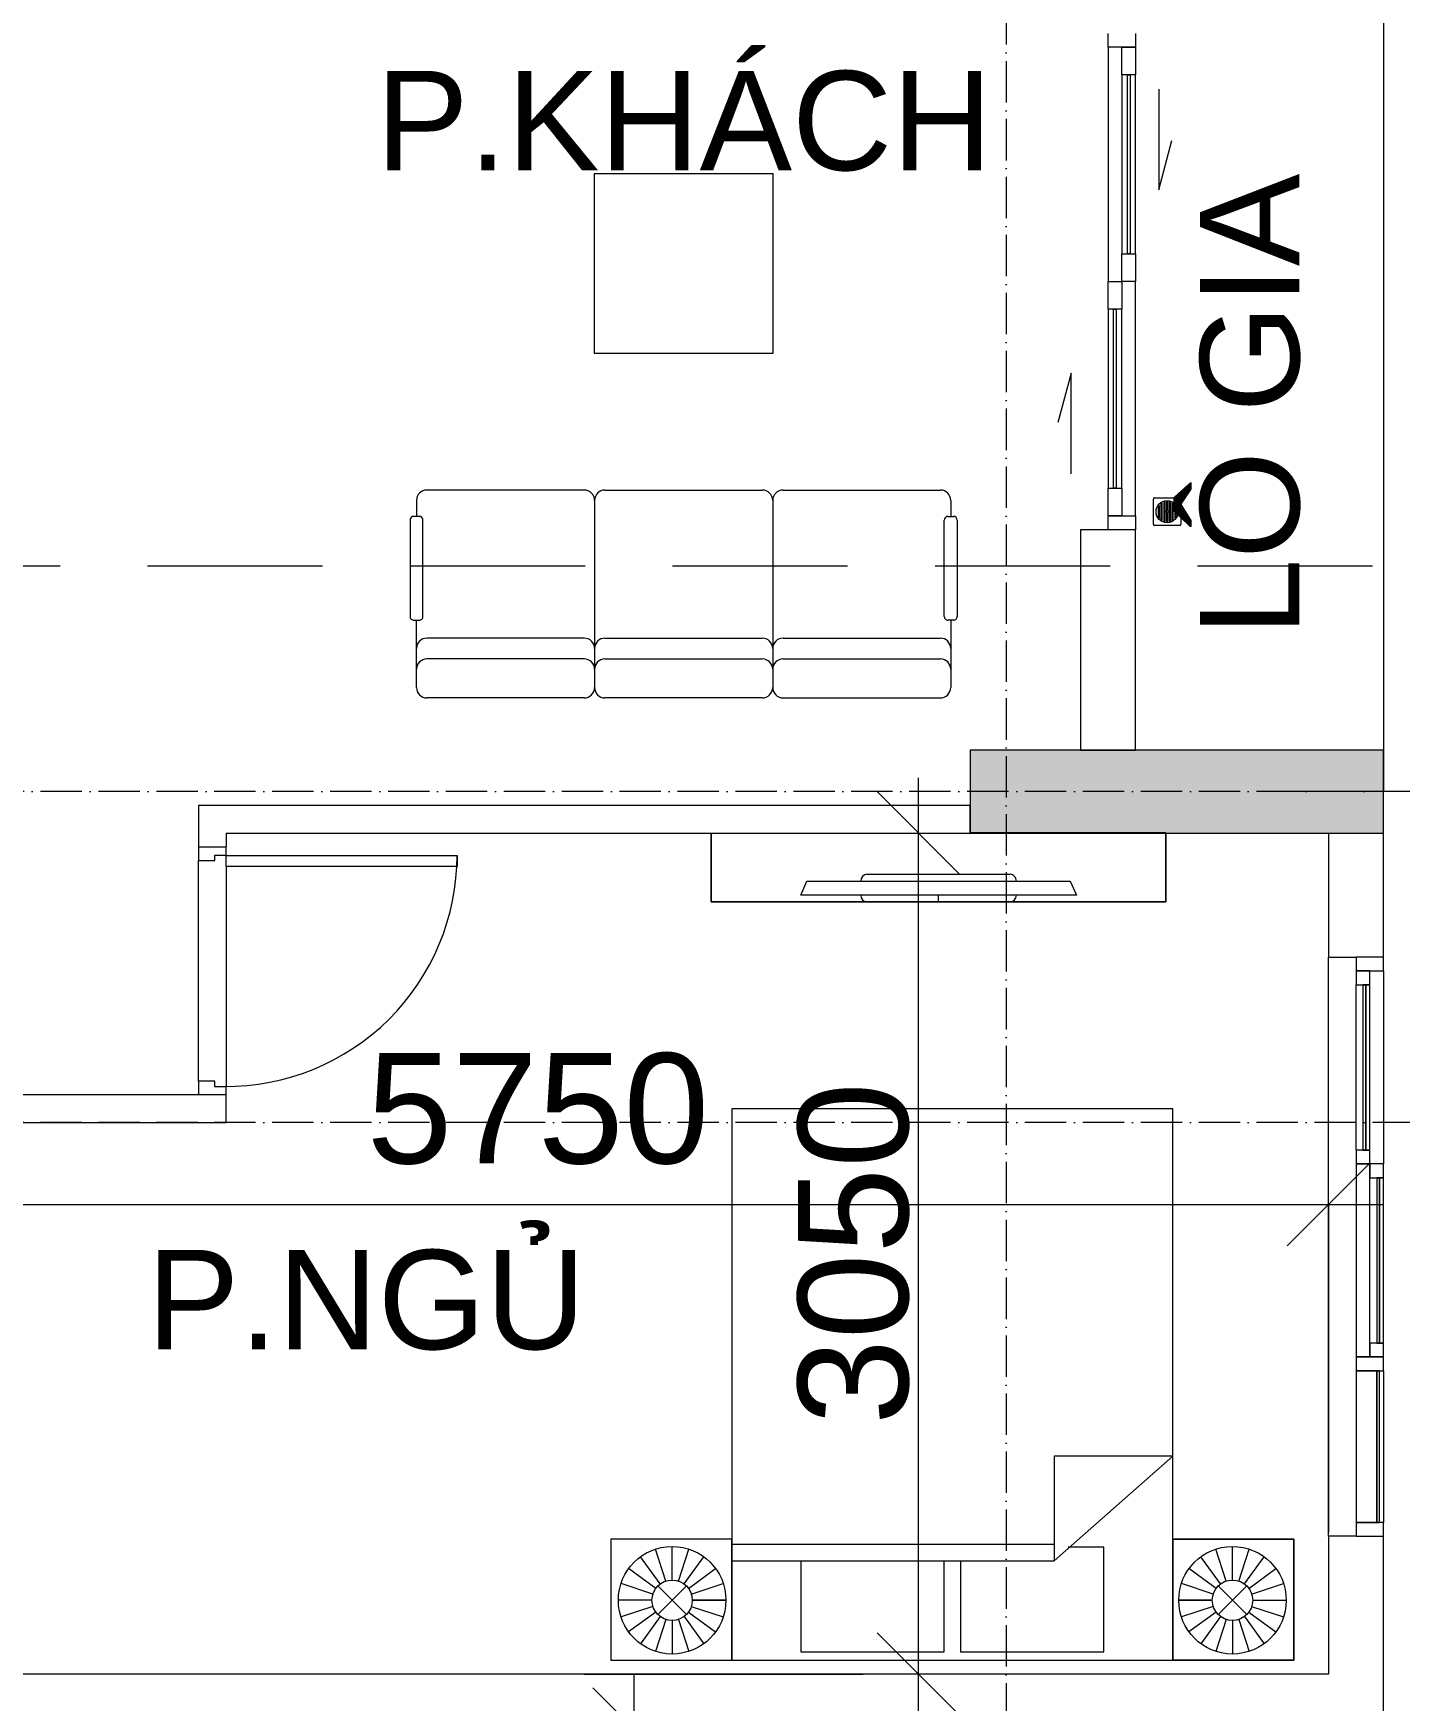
# Model space of a CAD drawing. Header units: millimetres. Extents: x -20144 to 122974, y -38328 to 48263.
# Drawn here: x 112972 to 117930, y 15803 to 21850 of the extents above; entities that cross this region are included whole.
import ezdxf

# ---------------------------------------------------------------- set-up
doc = ezdxf.new("R2010")
doc.units = ezdxf.units.MM
doc.linetypes.add('Grid Line', pattern=[4.2, 3, -0.6, 0, -0.6])
doc.linetypes.add('HIDDEN2', pattern=[4.7625, 3.175, -1.5875])
for name, color, linetype, lineweight in [('CHU', 181, 'Continuous', 5), ('CUA', 31, 'Continuous', 9), ('DIM', 1, 'Continuous', 5), ('DIM-200', 1, 'Continuous', 5), ('KI-HIEU-1', 151, 'Continuous', 9), ('NET-CAT', 3, 'Continuous', 15), ('NET-THAY', 2, 'Continuous', 9), ('THIET BI', 44, 'Continuous', 5), ('THIET-BI', 44, 'Continuous', 5), ('TRUC', 225, 'Continuous', 5), ('X-COT T20$0$LC.HA', 8, 'Continuous', 9)]:
    doc.layers.add(name, color=color, linetype=linetype, lineweight=lineweight)
doc.styles.add('Arial_3', font='arial_0.ttf', dxfattribs={"height": 400})
doc.styles.add('Arial_4', font='arial_0.ttf', dxfattribs={"height": 360})
doc.dimstyles.new('Diagonal_-_2mm_Arial', dxfattribs={"dimscale": 304.8, "dimtxt": 408.10376, "dimasz": 0.984252, "dimexe": 0.656168, "dimexo": 4.593176, "dimgap": 0.098425, "dimtad": 1, "dimdec": 0, "dimzin": 0, "dimdsep": 46, "dimtxsty": 'Arial_3', "dimblk1": 'OBLIQUE', "dimblk2": 'OBLIQUE', "dimsah": 1, "dimcen": 0.09, "dimdle": 0.656168, "dimazin": 0, "dimtfac": 1, "dimtdec": 4, "dimtix": 1, "dimtmove": 0, "dimatfit": 3, "dimfxl": 0, "dimtvp": 1, "dimtolj": 1, "dimtzin": 0, "dimlwd": 9, "dimlwe": 9, "dimarcsym": 0})

# ---------------------------------------------------------------- blocks, each defined once
blk = doc.blocks.new('CUA PHONG NGU - Type 1-V125-MẶT BẰNG TẦNG 23')
at = {"layer": 'CUA'}
for p, q in [((-317.5, 890.3), (-277.5, 890.3)), ((-317.5, 52.3), (-317.5, 890.3)), ((-277.5, 890.3), (-277.5, 52.3)), ((-277.5, 52.3), (-317.5, 52.3))]:
    blk.add_line(p, q, dxfattribs=at)
at = {"layer": 'CUA', "lineweight": 5}
for p, q in [((-318.5, 52.3), (-348.5, 52.3)), ((-318.5, 11.3), (-318.5, 52.3)), ((-298.5, 11.3), (-318.5, 11.3)), ((-298.5, -47.7), (-298.5, 11.3)), ((521.5, 11.3), (501.5, 11.3)), ((501.5, 11.3), (501.5, -47.7)), ((551.5, 52.3), (521.5, 52.3)), ((521.5, 52.3), (521.5, 11.3)), ((-348.5, -47.7), (-298.5, -47.7)), ((501.5, -47.7), (551.5, -47.7))]:
    blk.add_line(p, q, dxfattribs=at)
blk.add_arc((-317.5, 52.3), 838, 359.5, 90, dxfattribs=at)
blk = doc.blocks.new('X-GIUONG1 - X-GIUONG-1305651-MẶT BẰNG TẦNG 23')
at = {"layer": 'THIET BI'}
for p, q in [((-800, 0), (-1239, 0)), ((-1239, 0), (-1239, -439)), ((-1239, 0), (-800, 0)), ((-1239, -439), (-1239, 0)), ((-1059.6, -158.2), (-1131.2, -59.5)), ((-1039.2, -147.8), (-1076.9, -31.8)), ((-1016.6, -144.2), (-1016.6, -22.2)), ((-993.9, -147.8), (-956.3, -31.8)), ((-973.5, -158.2), (-901.9, -59.5)), ((-800, -439), (-800, 0)), ((800, 0), (-800, 0)), ((-800, 0), (-800, -2000)), ((800, 0), (-800, 0)), ((-800, 0), (-800, -439)), ((-800, 0), (-800, -2000)), ((-550, -30), (-550, -410)), ((-30, -30), (-550, -30)), ((-30, -360), (-30, -30)), ((30, -30), (30, -360)), ((550, -30), (30, -30)), ((550, -360), (550, -30)), ((1239, 0), (800, 0)), ((800, 0), (800, -439)), ((800, -2000), (800, 0)), ((1239, 0), (800, 0)), ((800, 0), (800, -439)), ((800, -2000), (800, 0)), ((973.5, -158.2), (901.9, -59.5)), ((993.9, -147.8), (956.3, -31.8)), ((1016.6, -144.2), (1016.6, -22.2)), ((1039.2, -147.8), (1076.9, -31.8)), ((1059.6, -158.2), (1131.2, -59.5)), ((1239, -439), (1239, 0)), ((1239, -439), (1239, 0)), ((-1075.8, -174.4), (-1174.4, -102.7)), ((-957.4, -174.4), (-858.7, -102.7)), ((957.4, -174.4), (858.7, -102.7)), ((1075.8, -174.4), (1174.4, -102.7)), ((-1086.1, -194.8), (-1202.1, -157.1)), ((-1068.3, -269.1), (-964.8, -165.6)), ((-1068.3, -165.6), (-964.8, -269.1)), ((-947, -194.8), (-831, -157.1)), ((947, -194.8), (831, -157.1)), ((1068.3, -269.1), (964.8, -165.6)), ((1068.3, -165.6), (964.8, -269.1)), ((1086.1, -194.8), (1202.1, -157.1)), ((-1089.7, -217.4), (-1211.7, -217.4)), ((-1086.1, -240), (-1202.1, -277.7)), ((-947, -240), (-831, -277.7)), ((-943.4, -217.4), (-821.4, -217.4)), ((-821.4, -217.4), (-943.4, -217.4)), ((943.4, -217.4), (821.4, -217.4)), ((821.4, -217.4), (943.4, -217.4)), ((947, -240), (831, -277.7)), ((1086.1, -240), (1202.1, -277.7)), ((1089.7, -217.4), (1211.7, -217.4)), ((-1075.8, -260.4), (-1174.4, -332.1)), ((-1059.6, -276.6), (-1131.2, -375.2)), ((-1039.2, -287), (-1076.9, -402.9)), ((-1016.6, -290.5), (-1016.6, -412.5)), ((-993.9, -287), (-956.3, -402.9)), ((-973.5, -276.6), (-901.9, -375.2)), ((-957.4, -260.4), (-858.7, -332.1)), ((957.4, -260.4), (858.7, -332.1)), ((973.5, -276.6), (901.9, -375.2)), ((993.9, -287), (956.3, -402.9)), ((1016.6, -290.5), (1016.6, -412.5)), ((1039.2, -287), (1076.9, -402.9)), ((1059.6, -276.6), (1131.2, -375.2)), ((1075.8, -260.4), (1174.4, -332.1)), ((-370, -360), (-800, -740)), ((-370, -740), (-370, -360)), ((800, -360), (-370, -360)), ((-550, -410), (-420, -410)), ((-370, -420), (800, -420)), ((-1239, -439), (-800, -439)), ((-800, -439), (-1239, -439)), ((800, -439), (1239, -439)), ((800, -439), (1239, -439)), ((-800, -740), (-370, -740)), ((-800, -2000), (800, -2000)), ((-800, -2000), (800, -2000))]:
    blk.add_line(p, q, dxfattribs=at)
for centre, radius in [((-1016.6, -217.4), 195.1), ((1016.6, -217.4), 195.1), ((-1016.6, -217.4), 73.2), ((1016.6, -217.4), 73.2)]:
    blk.add_circle(centre, radius, dxfattribs=at)
blk = doc.blocks.new('X-PHONG NGU 2 - X-PHONG NGU 2_Recovery_-1759957-MẶT BẰNG TẦNG 23')
at = {"layer": 'CUA'}
for p, q in [((-1000, 0), (-1050, 0)), ((-1050, 0), (-1050, -100)), ((-450, 0), (-1000, 0)), ((-1000, 0), (-1000, -75)), ((-1000, -100), (-1000, 0)), ((-450, -75), (-450, 0)), ((-400, 0), (-450, 0)), ((-450, 0), (-450, -100)), ((300, 0), (-400, 0)), ((-400, 0), (-400, -50)), ((-400, -100), (-400, 0)), ((300, -50), (300, 0)), ((350, 0), (300, 0)), ((300, 0), (300, -50)), ((350, -50), (350, 0)), ((350, 0), (950, 0)), ((1000, 0), (950, 0)), ((950, 0), (950, -50)), ((1050, 0), (1000, 0)), ((1000, 0), (1000, -100)), ((1000, -50), (1000, 0)), ((1050, -100), (1050, 0)), ((-400, -50), (300, -50)), ((-350, -50), (-400, -50)), ((-400, -50), (-400, -100)), ((-350, -100), (-350, -50)), ((300, -50), (250, -50)), ((250, -50), (250, -100)), ((300, -50), (350, -50)), ((300, -100), (300, -50)), ((950, -25), (350, -25)), ((350, -25), (350, -35)), ((350, -35), (950, -35)), ((950, -35), (350, -35)), ((350, -35), (350, -50)), ((350, -50), (950, -50)), ((950, -35), (950, -25)), ((950, -50), (950, -35)), ((950, -50), (1000, -50)), ((-1050, -100), (-1000, -100)), ((-450, -75), (-1000, -75)), ((-1000, -75), (-1000, -85)), ((-1000, -75), (-450, -75)), ((-1000, -85), (-450, -85)), ((-450, -100), (-1000, -100)), ((-450, -85), (-450, -75)), ((-450, -100), (-400, -100)), ((-400, -100), (-350, -100)), ((250, -75), (-350, -75)), ((-350, -75), (-350, -85)), ((-350, -85), (250, -85)), ((250, -85), (-350, -85)), ((-350, -85), (-350, -100)), ((-350, -100), (250, -100)), ((250, -85), (250, -75)), ((250, -100), (250, -85)), ((250, -100), (300, -100)), ((1000, -100), (300, -100)), ((1000, -100), (1050, -100))]:
    blk.add_line(p, q, dxfattribs=at)
blk = doc.blocks.new('CUA LO GIA _LUA_ - CUA LO GIA 1800-1424979-MẶT BẰNG TẦNG 23')
at = {"layer": 'CUA'}
for p, q in [((-332.4, 133.9), (-511.1, 181.8)), ((-697.4, 133.9), (-332.4, 133.9)), ((-900, 0), (-850, 0)), ((-850, -50), (-850, 0)), ((-850, 0), (-750, 0)), ((-850, 0), (-850, -100)), ((-750, 0), (-750, -50)), ((-100, 0), (-750, 0)), ((-100, -50), (-100, 0)), ((-100, 0), (0, 0)), ((0, 0), (0, -50)), ((850, 0), (0, 0)), ((850, -100), (850, 0)), ((850, 0), (900, 0)), ((-750, -50), (-850, -50)), ((-750, -30), (-750, -20)), ((-750, -20), (-100, -20)), ((-100, -30), (-750, -30)), ((-750, -50), (-100, -50)), ((-100, -20), (-100, -30)), ((0, -50), (-100, -50)), ((0, -100), (0, -50)), ((0, -50), (100, -50)), ((100, -50), (100, -100)), ((750, -50), (100, -50)), ((750, -100), (750, -50)), ((750, -50), (850, -50)), ((850, -50), (850, -100)), ((-850, -100), (-900, -100)), ((-850, -100), (0, -100)), ((100, -100), (0, -100)), ((100, -80), (100, -70)), ((100, -70), (750, -70)), ((750, -80), (100, -80)), ((100, -100), (750, -100)), ((750, -70), (750, -80)), ((850, -100), (750, -100)), ((900, -100), (850, -100)), ((332.4, -183.9), (511.1, -231.8)), ((697.4, -183.9), (332.4, -183.9))]:
    blk.add_line(p, q, dxfattribs=at)
blk = doc.blocks.new('X-PHEU - X-PHEU-1231512-MẶT BẰNG TẦNG 23')
at = {"layer": 'THIET-BI'}
for p, q in [((25, 29), (25, 121)), ((29, 125), (121, 125)), ((125, 121), (125, 29)), ((42.5, 90.5), (42.5, 59.5)), ((47.5, 51.8), (47.5, 98.2)), ((52.5, 103.1), (52.5, 46.9)), ((57.5, 43.5), (57.5, 106.5)), ((62.5, 108.8), (62.5, 41.2)), ((67.5, 39.8), (67.5, 110.2)), ((72.5, 110.9), (72.5, 78.1)), ((72.5, 71.9), (72.5, 39.1)), ((77.5, 78.1), (77.5, 110.9)), ((77.5, 39.1), (77.5, 71.9)), ((82.5, 110.2), (82.5, 39.8)), ((87.5, 41.2), (87.5, 108.8)), ((92.5, 106.5), (92.5, 43.5)), ((97.5, 46.9), (97.5, 103.1)), ((102.5, 98.2), (102.5, 51.8)), ((107.5, 59.5), (107.5, 90.5)), ((121, 25), (29, 25))]:
    blk.add_line(p, q, dxfattribs=at)
blk.add_circle((75, 75), 40, dxfattribs=at)
for centre, radius, start, end in [((29, 121), 4, 90, 180), ((121, 121), 4, 0, 90), ((75, 75), 36, 139.80824, 154.52563), ((75, 75), 36, 119.0853, 128.68219), ((75, 75), 36, 102.0247, 110.31751), ((75, 75), 4, 128.68219, 231.31781), ((75, 75), 36, 90, 93.98208), ((75, 75), 36, 86.01792, 90), ((75, 75), 4, 308.68219, 51.31781), ((75, 75), 36, 69.68249, 77.9753), ((75, 75), 36, 51.31781, 60.9147), ((75, 75), 36, 25.47437, 40.19176), ((29, 29), 4, 180, 270), ((75, 75), 36, 205.47437, 220.19176), ((75, 75), 36, 231.31781, 240.9147), ((75, 75), 36, 249.68249, 257.9753), ((75, 75), 36, 266.01792, 270), ((75, 75), 36, 270, 273.98208), ((75, 75), 36, 282.0247, 290.31751), ((75, 75), 36, 299.0853, 308.68219), ((75, 75), 36, 319.80824, 334.52563), ((121, 29), 4, 270, 360)]:
    blk.add_arc(centre, radius, start, end, dxfattribs=at)
blk = doc.blocks.new('X-TV - X-TV-1732803-MẶT BẰNG TẦNG 23')
at = {"layer": 'THIET BI'}
for p, q in [((1649.9, 250), (0, 250)), ((0, 250), (0, 0)), ((0, 250), (1649.9, 250)), ((0, 0), (0, 250)), ((565, 250), (1085, 250)), ((825, 250), (825, 225)), ((1649.9, 0.1), (1649.9, 250)), ((1649.9, 250), (1649.9, 0.1)), ((325, 225), (1325, 225)), ((347.5, 175), (325, 225)), ((1325, 225), (1302.5, 175)), ((1302.5, 175), (347.5, 175)), ((1085, 150), (565, 150)), ((0, 0), (710.6, 0))]:
    blk.add_line(p, q, dxfattribs=at)
for centre, start_param, end_param in [((565, 225), 0, 1.570796), ((1085, 225), 4.712389, 6.283185), ((565, 175), 1.570796, 3.141593), ((1085, 175), 3.141593, 4.712389)]:
    blk.add_ellipse(centre, major_axis=(0, 25), ratio=0.9, start_param=start_param, end_param=end_param, dxfattribs=at)
blk = doc.blocks.new('X-SOFA - X-SOFA-V124-MẶT BẰNG TẦNG 23')
at = {"layer": 'THIET BI'}
for p, q in [((-716.2, 969.2), (-658.4, 969.2)), ((-658.4, 959.8), (-658.4, 978.7)), ((-644.3, 992.8), (-295.7, 992.8)), ((-281.5, 978.7), (-281.5, 959.8)), ((-281.5, 969.2), (-103.7, 969.2)), ((-103.7, 969.2), (-37.7, 969.2)), ((-753.8, 360.8), (-753.8, 931.5)), ((-295.7, 945.7), (-644.3, 945.7)), ((-216.7, 360.8), (-216.7, 931.5)), ((-141.3, 360.8), (-141.3, 931.5)), ((0, 360.8), (0, 931.5)), ((-1250, 325), (-1900, 325)), ((-1900, 325), (-1900, -325)), ((-1900, 325), (-1900, -325)), ((-1250, 325), (-1900, 325)), ((-1250, -325), (-1250, 325)), ((-1250, -325), (-1250, 325)), ((-716.2, 323.1), (-103.7, 323.1)), ((-103.7, 323.1), (-37.7, 323.1)), ((-753.8, -285.4), (-753.8, 285.4)), ((-216.7, -285.4), (-216.7, 285.4)), ((-141.3, -285.4), (-141.3, 285.4)), ((0, 285.4), (0, -285.4)), ((-1900, -325), (-1250, -325)), ((-1900, -325), (-1250, -325)), ((-753.8, -360.8), (-753.8, -931.5)), ((-716.2, -323.1), (-37.7, -323.1)), ((-216.7, -360.8), (-216.7, -931.5)), ((-141.3, -360.8), (-141.3, -931.5)), ((0, -360.8), (0, -931.5)), ((-658.4, -959.8), (-658.4, -978.7)), ((-295.7, -945.7), (-644.3, -945.7)), ((-281.5, -978.7), (-281.5, -959.8)), ((-716.2, -969.2), (-658.4, -969.2)), ((-644.3, -992.8), (-295.7, -992.8)), ((-103.7, -969.2), (-281.5, -969.2)), ((-37.7, -969.2), (-103.7, -969.2))]:
    blk.add_line(p, q, dxfattribs=at)
for centre, radius, start, end in [((-716.2, 931.5), 37.7, 90, 180), ((-644.3, 978.7), 14.1, 90, 180), ((-295.7, 978.7), 14.1, 360, 90), ((-179, 931.5), 37.7, 90, 180), ((-103.7, 931.5), 37.7, 90, 180), ((-37.7, 931.5), 37.7, 360, 90), ((-644.3, 959.8), 14.1, 180, 270), ((-295.7, 959.8), 14.1, 270, 0), ((-716.2, 360.8), 37.7, 180, 270), ((-716.2, 285.4), 37.7, 90, 180), ((-179, 360.8), 37.7, 180, 270), ((-179, 285.4), 37.7, 90, 180), ((-103.7, 360.8), 37.7, 180, 270), ((-103.7, 285.4), 37.7, 90, 180), ((-37.7, 360.8), 37.7, 270, 0), ((-37.7, 285.4), 37.7, 360, 90), ((-716.2, -285.4), 37.7, 180, 270), ((-179, -285.4), 37.7, 180, 270), ((-103.7, -285.4), 37.7, 180, 270), ((-37.7, -285.4), 37.7, 270, 0), ((-716.2, -360.8), 37.7, 90, 180), ((-179, -360.8), 37.7, 90, 180), ((-103.7, -360.8), 37.7, 90, 180), ((-37.7, -360.8), 37.7, 360, 90), ((-716.2, -931.5), 37.7, 180, 270), ((-644.3, -959.8), 14.1, 90, 180), ((-295.7, -959.8), 14.1, 360, 90), ((-179, -931.5), 37.7, 180, 270), ((-103.7, -931.5), 37.7, 180, 270), ((-37.7, -931.5), 37.7, 270, 0), ((-644.3, -978.7), 14.1, 180, 270), ((-295.7, -978.7), 14.1, 270, 0)]:
    blk.add_arc(centre, radius, start, end, dxfattribs=at)
blk = doc.blocks.new('DIMBLOCK127-MẶT BẰNG TẦNG 23')
at = {"layer": 'DIM-200', "lineweight": 9, "transparency": 16777216}
for p, q in [((111921.5, 16414.6), (111921.5, 17802.5)), ((117671.5, 16414.6), (117671.5, 17802.5)), ((111921.5, 17602.5), (112071.5, 17752.5)), ((117671.5, 17602.5), (117821.5, 17752.5)), ((111721.5, 17602.5), (117871.5, 17602.5)), ((111921.5, 17602.5), (111771.5, 17452.5)), ((111921.5, 17602.5), (111921.5, 16414.6)), ((117671.5, 17602.5), (117521.5, 17452.5)), ((117671.5, 17602.5), (117671.5, 16414.6))]:
    blk.add_line(p, q, dxfattribs=at)
at = {"layer": 'DIM-200', "color": 0, "lineweight": 9, "transparency": 16777216, "insert": (114181.2, 18151.7), "char_height": 400, "width": 1476.708, "attachment_point": 1, "line_spacing_factor": 0.941778, "style": 'Arial_3'}
blk.add_mtext('5750', dxfattribs=at)
blk = doc.blocks.new('_Oblique')
at = {"color": 0, "linetype": 'ByBlock', "lineweight": -2}
blk.add_line((-0.5, -0.5), (0.5, 0.5), dxfattribs=at)
blk = doc.blocks.new('DIMBLOCK128-MẶT BẰNG TẦNG 23')
at = {"layer": 'Defpoints', "color": 0, "transparency": 16777216}
for p in [(116183.3, 18949.9), (116370.8, 18949.9), (116370.7, 15899.9)]:
    blk.add_point(p, dxfattribs=at)
at = {"layer": 'DIM', "color": 0, "lineweight": 9, "transparency": 16777216}
for p, q in [((116183.3, 15699.9), (116183.3, 19149.9)), ((114970.8, 18949.9), (115983.3, 18949.9)), ((114970.7, 15899.9), (115983.3, 15899.9))]:
    blk.add_line(p, q, dxfattribs=at)
at = {"layer": 'DIM', "color": 0, "lineweight": 9, "transparency": 16777216, "xscale": 300, "yscale": 300, "zscale": 300}
for p, rotation in [((116183.3, 18949.9), 90), ((116183.3, 15899.9), 270)]:
    blk.add_blockref('_Oblique', p, dxfattribs=dict(at, rotation=rotation))
at = {"layer": 'DIM', "color": 0, "lineweight": 9, "transparency": 16777216, "insert": (115948.9, 17424.9), "char_height": 400, "width": 1476.708, "attachment_point": 5, "rotation": 90, "style": 'Arial_3'}
blk.add_mtext('\\A1;3050', dxfattribs=at)
blk = doc.blocks.new('DIMBLOCK130-MẶT BẰNG TẦNG 23')
at = {"layer": 'DIM-200', "lineweight": 9, "transparency": 16777216}
for p, q in [((115152.4, 15699.9), (115002.4, 15849.9)), ((115152.4, 12399.9), (115152.4, 15899.9)), ((116340.2, 15699.9), (114952.4, 15699.9)), ((115152.4, 15699.9), (115302.4, 15549.9)), ((115152.4, 15699.9), (116340.2, 15699.9)), ((115152.4, 12599.9), (115002.4, 12749.9)), ((116171.5, 12599.9), (114952.4, 12599.9)), ((115152.4, 12599.9), (115302.4, 12449.9)), ((115152.4, 12599.9), (116171.5, 12599.9))]:
    blk.add_line(p, q, dxfattribs=at)
at = {"layer": 'DIM-200', "color": 0, "lineweight": 9, "transparency": 16777216, "insert": (114603.1, 13534.6), "char_height": 400, "width": 1476.708, "attachment_point": 1, "rotation": 90, "line_spacing_factor": 0.941778, "style": 'Arial_3'}
blk.add_mtext('3100', dxfattribs=at)
blk = doc.blocks.new('X-COT T20')
at = {"layer": 'X-COT T20$0$LC.HA'}
h = blk.add_hatch(color=256, dxfattribs=at)
h.dxf.hatch_style = 1
h.paths.add_polyline_path([(47999.2, -23150), (47999.2, -23450), (49499.2, -23450), (49499.2, -23150)])
at = {"ltscale": 1000}
blk.add_lwpolyline([(47999.2, -23150), (47999.2, -23450), (49499.2, -23450), (49499.2, -23150)], close=True, dxfattribs=at)
blk = doc.blocks.new('A$C69B33B05')
at = {"ltscale": 2000}
blk.add_blockref('X-COT T20', (0, 0), dxfattribs=at)

msp = doc.modelspace()

# ---------------------------------------------------------------- linework, layer by layer
at = {"layer": 'KI-HIEU-1', "linetype": 'HIDDEN2', "ltscale": 200}
msp.add_line((60999, 19919), (119382.3, 19919), dxfattribs=at)
at = {"layer": 'NET-CAT'}
for p, q in [((116771.5, 20049.9), (116771.5, 19249.9)), ((116971.5, 20049.9), (116771.5, 20049.9)), ((116971.5, 19249.9), (116971.5, 20049.9)), ((116771.5, 19249.9), (116971.5, 19249.9)), ((113571.5, 19049.9), (113571.5, 18899.9)), ((116370.8, 19049.9), (113571.5, 19049.9)), ((116370.8, 18949.9), (116370.8, 19049.9)), ((117871.5, 19099.9), (117470.8, 19099.9)), ((117871.5, 18499.9), (117871.5, 19099.9)), ((113671.5, 18949.9), (116370.8, 18949.9)), ((113671.5, 18949.9), (113671.5, 18899.9)), ((117671.5, 18949.9), (117671.5, 18499.9)), ((113571.5, 18899.9), (113671.5, 18899.9)), ((117671.5, 18499.9), (117771.5, 18499.9)), ((113671.5, 17999.9), (111821.5, 17999.9)), ((113671.5, 17899.9), (113671.5, 17999.9)), ((111921.5, 17899.9), (113671.5, 17899.9)), ((117671.5, 16399.9), (117671.5, 15899.9)), ((117771.5, 16399.9), (117671.5, 16399.9)), ((117871.5, 15255.1), (117871.5, 16399.9)), ((117671.5, 15899.9), (111921.5, 15899.9))]:
    msp.add_line(p, q, dxfattribs=at)
at = {"layer": 'NET-THAY'}
for p, q in [((117871.5, 22199.9), (117871.5, 19099.9)), ((113571.5, 18049.9), (113571.5, 18849.9)), ((113671.5, 18828.9), (113671.5, 18029.9)), ((117671.5, 16399.9), (117671.5, 18499.9))]:
    msp.add_line(p, q, dxfattribs=at)
at = {"layer": 'TRUC', "linetype": 'Grid Line', "ltscale": 50}
for p, q in [((116501.5, 43599.9), (116501.5, -7167.6)), ((119871.5, 19099.9), (64778.6, 19099.9)), ((119871.5, 17899.9), (62463.9, 17899.9))]:
    msp.add_line(p, q, dxfattribs=at)

# ---------------------------------------------------------------- block references
at = {"layer": 'CUA'}
for name, p, rotation in [('CUA LO GIA _LUA_ - CUA LO GIA 1800-1424979-MẶT BẰNG TẦNG 23', (116871.5, 20949.9), 89.99999999999984), ('CUA PHONG NGU - Type 1-V125-MẶT BẰNG TẦNG 23', (113619.2, 18551.4), 270), ('X-PHONG NGU 2 - X-PHONG NGU 2_Recovery_-1759957-MẶT BẰNG TẦNG 23', (117771.5, 17449.9), 89.99999999999986)]:
    msp.add_blockref(name, p, dxfattribs=dict(at, rotation=rotation))
at = {"layer": 'NET-CAT'}
msp.add_blockref('A$C69B33B05', (68371.5, 42399.9), dxfattribs=at)
at = {"layer": 'THIET BI'}
for name, p, rotation in [('X-SOFA - X-SOFA-V124-MẶT BẰNG TẦNG 23', (115331.5, 19439.9), 269.9999999999997), ('X-TV - X-TV-1732803-MẶT BẰNG TẦNG 23', (117081.4, 18950.1), 180), ('X-GIUONG1 - X-GIUONG-1305651-MẶT BẰNG TẦNG 23', (116306.4, 15950.1), 180)]:
    msp.add_blockref(name, p, dxfattribs=dict(at, rotation=rotation))
at = {"layer": 'THIET-BI'}
msp.add_blockref('X-PHEU - X-PHEU-1231512-MẶT BẰNG TẦNG 23', (117010.8, 20040), dxfattribs=at)

# ---------------------------------------------------------------- texts
at = {"layer": 'CHU', "color": 7, "char_height": 360, "attachment_point": 3, "line_spacing_factor": 0.936439, "style": 'Arial_4'}
for s, insert, width in [('\\pt2540.0016,5079.9996,7620.0012,10159.9992,12700.0008,15239.9988,17780.0004,20319.9984,22860,25400.0016,27939.9996,30480.0012,33019.9992,35560.0008,38099.9988,40640.0004,43179.9984,45720,48260.0016,50799.9996,53340.0012,55879.9992,58420.0008,60959.9988,63500.0004,66039.9984,68580,71120.0016,73659.9996,76200.0012,78739.9992,81280.0008;P.KHÁCH', (116451.1, 21713.6), 2217.96), ('\\pt2540.0016,5079.9996,7620.0012,10159.9992,12700.0008,15239.9988,17780.0004,20319.9984,22860,25400.0016,27939.9996,30480.0012,33019.9992,35560.0008,38099.9988,40640.0004,43179.9984,45720,48260.0016,50799.9996,53340.0012,55879.9992,58420.0008,60959.9988,63500.0004,66039.9984,68580,71120.0016,73659.9996,76200.0012,78739.9992,81280.0008;P.NGỦ', (114976.3, 17437.9), 1577.62)]:
    msp.add_mtext(s, dxfattribs=dict(at, insert=insert, width=width))
at = {"layer": 'CHU', "color": 7, "insert": (117205.4, 21341.1), "char_height": 360, "width": 1992.556, "attachment_point": 3, "rotation": 90, "line_spacing_factor": 0.936439, "style": 'Arial_4'}
msp.add_mtext('\\pt2540.0016,5079.9996,7620.0012,10159.9992,12700.0008,15239.9988,17780.0004,20319.9984,22860,25400.0016,27939.9996,30480.0012,33019.9992,35560.0008,38099.9988,40640.0004,43179.9984,45720,48260.0016,50799.9996,53340.0012,55879.9992,58420.0008,60959.9988,63500.0004,66039.9984,68580,71120.0016,73659.9996,76200.0012,78739.9992,81280.0008;LÔ GIA', dxfattribs=at)

# ---------------------------------------------------------------- dimensions: what is measured, and where the dimension line sits
at = {"layer": 'DIM', "lineweight": 9}
for base, p1, p2, override, picture, middle in [((116183.3, 18949.9), (116370.7, 15899.9), (116370.8, 18949.9), {"dimpost": '<>', "dimfxl": 3000}, 'DIMBLOCK128-MẶT BẰNG TẦNG 23', (115948.9, 17424.9)), ((115152.4, 15699.9), (114771.5, 12599.9), (114940.2, 15699.9), {"dimpost": '<>', "dimfxl": 3104.589236}, 'DIMBLOCK130-MẶT BẰNG TẦNG 23', (114918, 14149.9))]:
    dim = msp.add_linear_dim(base=base, p1=p1, p2=p2, angle=90, dimstyle='Diagonal_-_2mm_Arial', override=override, dxfattribs=at)
    dim.commit()
    dim.dimension.update_dxf_attribs({"geometry": picture, "text_midpoint": middle})
dim = msp.add_linear_dim(base=(117671.5, 17602.5), p1=(111921.5, 17814.6), p2=(117671.5, 17814.6), dimstyle='Diagonal_-_2mm_Arial', override={"dimpost": '<>', "dimfxl": 5750}, dxfattribs=at)
dim.commit()
dim.dimension.update_dxf_attribs({"geometry": 'DIMBLOCK127-MẶT BẰNG TẦNG 23', "text_midpoint": (114796.5, 17836.7)})

doc.saveas('drawing.dxf')
